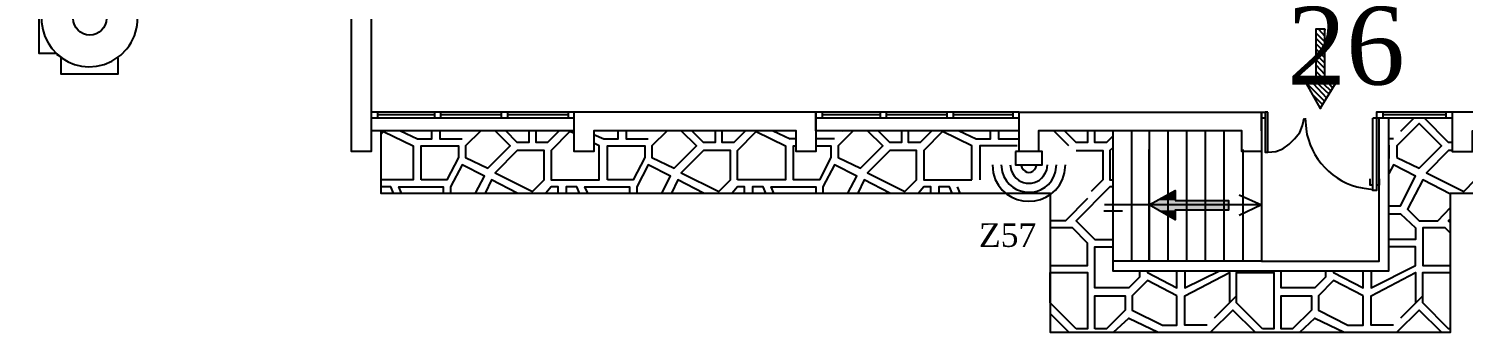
# Model space of a CAD drawing. Header units: millimetres. Extents: x 2592 to 5194, y 1172 to 2359.
# Drawn here: x 2596.267 to 2597.608, y 1183.05 to 1183.334 of the extents above; entities that cross this region are included whole.
import ezdxf

# ---------------------------------------------------------------- set-up
doc = ezdxf.new("R2010")
doc.units = ezdxf.units.MM
for name, color, linetype in [('PDF _Geometria', 7, 'Continuous'), ('PDF _Riempimenti solidi', 3, 'Continuous'), ('PDF _Testo', 7, 'Continuous')]:
    doc.layers.add(name, color=color, linetype=linetype)
doc.styles.add('PDF Times New Roman', font='times.ttf')

msp = doc.modelspace()

# ---------------------------------------------------------------- linework, layer by layer
at = {"layer": 'PDF _Geometria', "lineweight": 25}
msp.add_lwpolyline([(2596.5869, 1183.4532), (2596.6569, 1183.4532), (2596.6569, 1183.4649), (2596.6619, 1183.4649), (2596.6619, 1183.4532), (2596.7028, 1183.4532), (2596.7028, 1183.4415), (2596.5869, 1183.4415), (2596.5869, 1183.219), (2596.5686, 1183.219), (2596.5686, 1183.654), (2596.5869, 1183.654), (2596.5869, 1183.5507), (2596.6569, 1183.5507), (2596.6569, 1183.5782), (2596.6619, 1183.5782), (2596.6619, 1183.5115), (2596.6569, 1183.5115), (2596.6569, 1183.5449), (2596.5869, 1183.5449)], close=True, dxfattribs=at)
msp.add_lwpolyline([(2596.3444, 1183.3032), (2596.3528, 1183.309), (2596.3586, 1183.3149, 0.70901), (2596.3136, 1183.3874), (2596.3044, 1183.384), (2596.2969, 1183.379), (2596.2944, 1183.3774), (2596.2928, 1183.3765), (2596.2869, 1183.369), (2596.2819, 1183.3615)], format="xyb", dxfattribs=at)
for points in [[(2596.2936, 1183.3765), (2596.2761, 1183.3765), (2596.2761, 1183.3107), (2596.2928, 1183.3107)], [(2596.2928, 1183.3099), (2596.2944, 1183.309), (2596.2969, 1183.3074), (2596.2969, 1183.2915), (2596.3503, 1183.2915), (2596.3503, 1183.3065)], [(2597.1928, 1183.2382), (2597.0028, 1183.2382), (2597.0028, 1183.2557), (2597.0028, 1183.219), (2596.9844, 1183.219), (2596.9844, 1183.2382), (2596.7953, 1183.2382), (2596.7953, 1183.219), (2596.7769, 1183.219), (2596.7769, 1183.2557), (2596.5869, 1183.2557)], [(2596.7769, 1183.2499), (2596.5869, 1183.2499)], [(2596.5928, 1183.2557), (2596.5928, 1183.2499)], [(2596.6461, 1183.2532), (2596.5928, 1183.2532)], [(2596.6461, 1183.2557), (2596.6461, 1183.2499)], [(2596.6519, 1183.2557), (2596.6519, 1183.2499)], [(2596.7086, 1183.2532), (2596.6519, 1183.2532)], [(2596.7086, 1183.2557), (2596.7086, 1183.2499)], [(2596.7144, 1183.2557), (2596.7144, 1183.2499)], [(2596.7711, 1183.2532), (2596.7144, 1183.2532)], [(2596.7711, 1183.2557), (2596.7711, 1183.2499)], [(2597.4194, 1183.2382), (2597.4194, 1183.2557), (2597.4194, 1183.219), (2597.4011, 1183.219), (2597.4011, 1183.2382), (2597.2111, 1183.2382), (2597.2111, 1183.219), (2597.1928, 1183.219), (2597.1928, 1183.2557), (2597.0028, 1183.2557), (2596.7769, 1183.2557)], [(2597.1928, 1183.2499), (2597.0028, 1183.2499)], [(2597.0086, 1183.2557), (2597.0086, 1183.2499)], [(2597.0628, 1183.2532), (2597.0086, 1183.2532)], [(2597.0628, 1183.2557), (2597.0628, 1183.2499)], [(2597.0686, 1183.2557), (2597.0686, 1183.2499)], [(2597.1253, 1183.2532), (2597.0686, 1183.2532)], [(2597.1253, 1183.2557), (2597.1253, 1183.2499)], [(2597.1311, 1183.2557), (2597.1311, 1183.2499)], [(2597.1869, 1183.2532), (2597.1311, 1183.2532)], [(2597.1869, 1183.2557), (2597.1869, 1183.2499)], [(2597.1928, 1183.2557), (2597.4194, 1183.2557), (2597.4228, 1183.2557), (2597.4228, 1183.2499), (2597.4194, 1183.2499)], [(2597.4194, 1183.1165), (2597.2803, 1183.1165), (2597.2803, 1183.1074), (2597.5386, 1183.1074), (2597.5386, 1183.2499)], [(2597.4194, 1183.2207), (2597.4194, 1183.1165), (2597.5294, 1183.1165), (2597.5294, 1183.2499)], [(2597.4253, 1183.2557), (2597.4228, 1183.2557)], [(2597.5978, 1183.2557), (2597.5269, 1183.2557), (2597.5269, 1183.2499), (2597.5236, 1183.2499)], [(2597.5978, 1183.2499), (2597.5269, 1183.2499)], [(2597.5328, 1183.2557), (2597.5328, 1183.2499)], [(2597.5919, 1183.2532), (2597.5328, 1183.2532)], [(2597.5919, 1183.2557), (2597.5919, 1183.2499)], [(2598.0119, 1183.2557), (2597.8244, 1183.2557), (2597.5978, 1183.2557), (2597.5978, 1183.219), (2597.6169, 1183.219), (2597.6169, 1183.2382), (2597.8061, 1183.2382), (2597.8061, 1183.219), (2597.8244, 1183.219), (2597.8244, 1183.2557), (2597.8244, 1183.2382), (2598.0119, 1183.2382)], [(2596.7769, 1183.2382), (2596.5869, 1183.2382)], [(2596.8536, 1183.2382), (2596.8528, 1183.2382)], [(2597.0278, 1183.2382), (2597.0269, 1183.2374)], [(2597.2119, 1183.2382), (2597.2111, 1183.2374)], [(2597.2803, 1183.2382), (2597.2803, 1183.1165)], [(2597.2978, 1183.2382), (2597.2978, 1183.1165)], [(2597.3144, 1183.2382), (2597.3144, 1183.1165), (2597.3144, 1183.2207)], [(2597.3319, 1183.2382), (2597.3319, 1183.1165)], [(2597.3494, 1183.2382), (2597.3494, 1183.1165)], [(2597.3669, 1183.2382), (2597.3669, 1183.1165)], [(2597.3844, 1183.2382), (2597.3844, 1183.1165)], [(2597.4019, 1183.2207), (2597.4019, 1183.1165)], [(2597.4194, 1183.169), (2597.2728, 1183.169)], [(2597.3986, 1183.1782), (2597.4194, 1183.169), (2597.3986, 1183.159)], [(2597.2894, 1183.1632), (2597.2719, 1183.1632)]]:
    msp.add_lwpolyline(points, dxfattribs=at)
at = {"layer": 'PDF _Geometria', "color": 3, "lineweight": 25}
for points in [[(2597.4786, 1183.3332), (2597.4703, 1183.3332), (2597.4703, 1183.2824), (2597.4611, 1183.2824), (2597.4744, 1183.259), (2597.4886, 1183.2824), (2597.4786, 1183.2824), (2597.4786, 1183.3332), (2597.4786, 1183.3324)], [(2597.4703, 1183.3299), (2597.4786, 1183.3215)], [(2597.4728, 1183.3332), (2597.4786, 1183.3265)], [(2597.4703, 1183.3249), (2597.4786, 1183.3165)], [(2597.4703, 1183.3199), (2597.4786, 1183.3115)], [(2597.4703, 1183.3149), (2597.4786, 1183.3065)], [(2597.4703, 1183.3099), (2597.4786, 1183.3015)], [(2597.4703, 1183.3049), (2597.4786, 1183.2965)], [(2597.4703, 1183.2999), (2597.4786, 1183.2907)], [(2597.4703, 1183.294), (2597.4786, 1183.2857)], [(2597.4703, 1183.289), (2597.4844, 1183.2757)], [(2597.4619, 1183.2824), (2597.4786, 1183.2657)], [(2597.4678, 1183.2824), (2597.4803, 1183.269)], [(2597.4703, 1183.284), (2597.4828, 1183.2724)], [(2597.4828, 1183.2824), (2597.4861, 1183.2782)], [(2597.4878, 1183.2824), (2597.4878, 1183.2815)], [(2597.4669, 1183.2724), (2597.4769, 1183.2624)], [(2597.4736, 1183.2607), (2597.4753, 1183.259)]]:
    msp.add_lwpolyline(points, dxfattribs=at)
at = {"layer": 'PDF _Geometria', "color": 4, "lineweight": 25}
for points in [[(2597.4228, 1183.2557), (2597.4228, 1183.2182), (2597.4253, 1183.2182), (2597.4328, 1183.219), (2597.4394, 1183.2215), (2597.4453, 1183.2257), (2597.4503, 1183.2307), (2597.4553, 1183.2365), (2597.4578, 1183.2432), (2597.4594, 1183.2499)], [(2597.4253, 1183.2182), (2597.4253, 1183.2557)], [(2597.4603, 1183.2499), (2597.4611, 1183.2399)], [(2597.5269, 1183.2499), (2597.5269, 1183.1824), (2597.5236, 1183.1824), (2597.5236, 1183.2499)], [(2597.5136, 1183.1849), (2597.5236, 1183.1832)], [(2597.5236, 1183.1874), (2597.5211, 1183.1874), (2597.5211, 1183.1932)], [(2597.5294, 1183.1932), (2597.5294, 1183.1874), (2597.5269, 1183.1874)]]:
    msp.add_lwpolyline(points, dxfattribs=at)
at = {"layer": 'PDF _Geometria', "color": 8, "lineweight": 25, "true_color": 0x808080}
for points in [[(2597.5619, 1183.2499), (2597.5494, 1183.2374)], [(2597.5978, 1183.2274), (2597.5944, 1183.2274), (2597.5719, 1183.2499)], [(2596.5961, 1183.2382), (2596.5961, 1183.1799), (2597.2219, 1183.1799), (2597.2219, 1183.0499), (2597.5961, 1183.0499), (2597.5961, 1183.1799), (2597.8444, 1183.1799), (2597.8444, 1183.2382)], [(2596.5961, 1183.2349), (2596.5986, 1183.2374), (2596.6261, 1183.224), (2596.6261, 1183.1924), (2596.5961, 1183.1924)], [(2596.6144, 1183.2382), (2596.6303, 1183.2307), (2596.6436, 1183.2307), (2596.6436, 1183.2382)], [(2596.6511, 1183.2382), (2596.6511, 1183.2307), (2596.6719, 1183.2307)], [(2596.6894, 1183.2382), (2596.6753, 1183.224), (2596.6753, 1183.2132), (2596.6961, 1183.2032), (2596.7169, 1183.224), (2596.7028, 1183.2382)], [(2596.6794, 1183.2382), (2596.6786, 1183.2382)], [(2596.7344, 1183.2382), (2596.7344, 1183.2274), (2596.7236, 1183.2274), (2596.7128, 1183.2382)], [(2596.7628, 1183.2382), (2596.7519, 1183.2274), (2596.7411, 1183.2274), (2596.7411, 1183.2382)], [(2596.7769, 1183.2357), (2596.7728, 1183.2374), (2596.7553, 1183.2199), (2596.7553, 1183.1924), (2596.8003, 1183.1924), (2596.8003, 1183.224), (2596.7953, 1183.2265)], [(2596.7953, 1183.2349), (2596.8044, 1183.2307), (2596.8178, 1183.2307), (2596.8178, 1183.2382)], [(2596.8253, 1183.2382), (2596.8253, 1183.2307), (2596.8461, 1183.2307)], [(2596.8636, 1183.2382), (2596.8494, 1183.224), (2596.8494, 1183.2132), (2596.8703, 1183.2032), (2596.8911, 1183.224), (2596.8769, 1183.2382)], [(2596.9086, 1183.2382), (2596.9086, 1183.2274), (2596.8978, 1183.2274), (2596.8869, 1183.2382)], [(2596.9369, 1183.2382), (2596.9261, 1183.2274), (2596.9153, 1183.2274), (2596.9153, 1183.2382)], [(2596.9628, 1183.2382), (2596.9786, 1183.2307)], [(2597.0378, 1183.2382), (2597.0236, 1183.224), (2597.0236, 1183.2132), (2597.0444, 1183.2032), (2597.0653, 1183.224), (2597.0511, 1183.2382)], [(2597.0828, 1183.2382), (2597.0828, 1183.2274), (2597.0719, 1183.2274), (2597.0611, 1183.2382)], [(2597.1111, 1183.2382), (2597.1003, 1183.2274), (2597.0894, 1183.2274), (2597.0894, 1183.2382)], [(2597.1369, 1183.2382), (2597.1528, 1183.2307), (2597.1661, 1183.2307), (2597.1661, 1183.2382)], [(2597.1736, 1183.2382), (2597.1736, 1183.2307), (2597.1928, 1183.2307)], [(2597.2394, 1183.224), (2597.2253, 1183.2382)], [(2597.2569, 1183.2382), (2597.2569, 1183.2274), (2597.2461, 1183.2274), (2597.2353, 1183.2382)], [(2597.2803, 1183.2332), (2597.2744, 1183.2274), (2597.2636, 1183.2274), (2597.2636, 1183.2382)], [(2597.0028, 1183.224), (2597.0169, 1183.224), (2597.0169, 1183.2132), (2597.0061, 1183.1924), (2596.9819, 1183.1924), (2596.9819, 1183.224), (2596.9844, 1183.224)], [(2597.0203, 1183.2307), (2597.0028, 1183.2307)], [(2597.1911, 1183.224), (2597.1561, 1183.224), (2597.1561, 1183.1924)], [(2597.2803, 1183.2224), (2597.2778, 1183.2199), (2597.2778, 1183.1924), (2597.2803, 1183.1924)], [(2597.5428, 1183.2307), (2597.5386, 1183.2307)], [(2597.5386, 1183.224), (2597.5386, 1183.2132)], [(2597.2461, 1183.2199), (2597.2711, 1183.2199), (2597.2711, 1183.1924), (2597.2603, 1183.1815)], [(2597.5978, 1183.2199), (2597.5944, 1183.2199), (2597.5736, 1183.199), (2597.6086, 1183.1815), (2597.6194, 1183.1924), (2597.6194, 1183.2199), (2597.6169, 1183.2199)], [(2596.6844, 1183.1799), (2596.6928, 1183.1957), (2596.6719, 1183.2065), (2596.6611, 1183.1857), (2596.6611, 1183.1799)], [(2596.8586, 1183.1799), (2596.8669, 1183.1957), (2596.8461, 1183.2065), (2596.8353, 1183.1857), (2596.8353, 1183.1799)], [(2597.0328, 1183.1799), (2597.0411, 1183.1957), (2597.0203, 1183.2065), (2597.0094, 1183.1857), (2597.0094, 1183.1799)], [(2597.5386, 1183.1682), (2597.5494, 1183.1682), (2597.5636, 1183.1957), (2597.5428, 1183.2065), (2597.5386, 1183.1982)], [(2596.6078, 1183.1799), (2596.6053, 1183.1857), (2596.5961, 1183.1857)], [(2596.6153, 1183.1799), (2596.6128, 1183.1857), (2596.6544, 1183.1857), (2596.6544, 1183.1799)], [(2596.7236, 1183.1799), (2596.6994, 1183.1924), (2596.6936, 1183.1799)], [(2596.7619, 1183.1799), (2596.7619, 1183.1857), (2596.7553, 1183.1857), (2596.7503, 1183.1799)], [(2596.7819, 1183.1799), (2596.7794, 1183.1857), (2596.7694, 1183.1857), (2596.7694, 1183.1799)], [(2596.7894, 1183.1799), (2596.7869, 1183.1857), (2596.8286, 1183.1857), (2596.8286, 1183.1799)], [(2596.8978, 1183.1799), (2596.8736, 1183.1924), (2596.8678, 1183.1799)], [(2596.9361, 1183.1799), (2596.9361, 1183.1857), (2596.9294, 1183.1857), (2596.9244, 1183.1799)], [(2596.9561, 1183.1799), (2596.9536, 1183.1857), (2596.9436, 1183.1857), (2596.9436, 1183.1799)], [(2596.9636, 1183.1799), (2596.9611, 1183.1857), (2597.0028, 1183.1857), (2597.0028, 1183.1799)], [(2597.0719, 1183.1799), (2597.0478, 1183.1924), (2597.0419, 1183.1799)], [(2597.1103, 1183.1799), (2597.1103, 1183.1857), (2597.1036, 1183.1857), (2597.0986, 1183.1799)], [(2597.1303, 1183.1799), (2597.1278, 1183.1857), (2597.1178, 1183.1857), (2597.1178, 1183.1799)], [(2597.1378, 1183.1799), (2597.1353, 1183.1857)], [(2597.2803, 1183.1857), (2597.2778, 1183.1857), (2597.2461, 1183.154), (2597.2636, 1183.1365), (2597.2803, 1183.1365)], [(2597.5961, 1183.179), (2597.5703, 1183.1924), (2597.5561, 1183.1649), (2597.5669, 1183.154), (2597.5844, 1183.154), (2597.5961, 1183.1665)], [(2597.2569, 1183.1749), (2597.2361, 1183.154), (2597.2219, 1183.154)], [(2597.5386, 1183.1607), (2597.5494, 1183.1607), (2597.5636, 1183.1474), (2597.5636, 1183.1365), (2597.5386, 1183.1365)], [(2597.5961, 1183.1524), (2597.5944, 1183.154), (2597.5961, 1183.1557)], [(2597.5961, 1183.1424), (2597.5911, 1183.1474), (2597.5703, 1183.1474), (2597.5703, 1183.1124), (2597.5961, 1183.1124)], [(2597.3053, 1183.1074), (2597.3053, 1183.1015), (2597.2953, 1183.0915), (2597.2636, 1183.0915), (2597.2636, 1183.1299), (2597.2803, 1183.1299)], [(2597.5219, 1183.1074), (2597.5219, 1183.0915), (2597.5636, 1183.1124), (2597.5636, 1183.1299), (2597.5386, 1183.1299)], [(2597.3128, 1183.1074), (2597.3128, 1183.1057), (2597.3403, 1183.0915), (2597.3403, 1183.1074)], [(2597.3478, 1183.1074), (2597.3478, 1183.0915), (2597.3803, 1183.1074)], [(2597.3686, 1183.0565), (2597.3478, 1183.0565), (2597.3478, 1183.084), (2597.3894, 1183.1057), (2597.3894, 1183.0774)], [(2597.4794, 1183.1074), (2597.4794, 1183.1015), (2597.4694, 1183.0915), (2597.4378, 1183.0915), (2597.4378, 1183.1074)], [(2597.4869, 1183.1074), (2597.4869, 1183.1057), (2597.5144, 1183.0915), (2597.5144, 1183.1074)], [(2597.5428, 1183.0565), (2597.5219, 1183.0565), (2597.5219, 1183.084), (2597.5636, 1183.1057), (2597.5636, 1183.0774)], [(2597.5961, 1183.0532), (2597.5944, 1183.0532), (2597.5703, 1183.0774), (2597.5703, 1183.1057), (2597.5961, 1183.1057)], [(2597.2219, 1183.084), (2597.2228, 1183.084)], [(2597.3961, 1183.084), (2597.3753, 1183.0632)], [(2597.5703, 1183.084), (2597.5494, 1183.0632)], [(2597.2394, 1183.0499), (2597.2219, 1183.0674)], [(2597.2811, 1183.0499), (2597.2953, 1183.0632), (2597.3228, 1183.0499)], [(2597.4136, 1183.0499), (2597.3928, 1183.0707), (2597.3719, 1183.0499)], [(2597.4553, 1183.0499), (2597.4694, 1183.0632), (2597.4969, 1183.0499)], [(2597.5878, 1183.0499), (2597.5669, 1183.0707), (2597.5461, 1183.0499)]]:
    msp.add_lwpolyline(points, dxfattribs=at)
for points in [[(2596.9294, 1183.1924), (2596.9294, 1183.2199), (2596.9469, 1183.2374), (2596.9744, 1183.224), (2596.9744, 1183.1924)], [(2597.1486, 1183.1924), (2597.1486, 1183.224), (2597.1211, 1183.2374), (2597.1036, 1183.2199), (2597.1036, 1183.1924)], [(2597.5461, 1183.2132), (2597.5669, 1183.2032), (2597.5878, 1183.224), (2597.5669, 1183.2449), (2597.5461, 1183.224)], [(2596.6336, 1183.1924), (2596.6336, 1183.224), (2596.6686, 1183.224), (2596.6686, 1183.2132), (2596.6578, 1183.1924)], [(2596.8078, 1183.1924), (2596.8078, 1183.224), (2596.8428, 1183.224), (2596.8428, 1183.2132), (2596.8319, 1183.1924)], [(2596.7236, 1183.2199), (2596.7028, 1183.199), (2596.7378, 1183.1815), (2596.7486, 1183.1924), (2596.7486, 1183.2199)], [(2596.8978, 1183.2199), (2596.8769, 1183.199), (2596.9119, 1183.1815), (2596.9228, 1183.1924), (2596.9228, 1183.2199)], [(2597.0719, 1183.2199), (2597.0511, 1183.199), (2597.0861, 1183.1815), (2597.0969, 1183.1924), (2597.0969, 1183.2199)], [(2597.2219, 1183.1124), (2597.2569, 1183.1124), (2597.2569, 1183.1332), (2597.2428, 1183.1474), (2597.2219, 1183.1474)], [(2597.2461, 1183.0532), (2597.2219, 1183.0774), (2597.2219, 1183.1057), (2597.2569, 1183.1057), (2597.2569, 1183.0532)], [(2597.4203, 1183.0532), (2597.3961, 1183.0774), (2597.3961, 1183.1057), (2597.4311, 1183.1057), (2597.4311, 1183.0532)], [(2597.3403, 1183.084), (2597.3128, 1183.0982), (2597.2986, 1183.084), (2597.2986, 1183.0707), (2597.3269, 1183.0565), (2597.3403, 1183.0565)], [(2597.5144, 1183.084), (2597.4869, 1183.0982), (2597.4728, 1183.084), (2597.4728, 1183.0707), (2597.5003, 1183.0565), (2597.5144, 1183.0565)], [(2597.2636, 1183.0532), (2597.2636, 1183.084), (2597.2919, 1183.084), (2597.2919, 1183.0707), (2597.2744, 1183.0532)], [(2597.4661, 1183.0707), (2597.4486, 1183.0532), (2597.4378, 1183.0532), (2597.4378, 1183.084), (2597.4661, 1183.084)]]:
    msp.add_lwpolyline(points, close=True, dxfattribs=at)
at = {"layer": 'PDF _Geometria', "color": 253, "lineweight": 25, "true_color": 0x999999}
for points in [[(2596.9844, 1183.2307), (2596.9786, 1183.2307)], [(2597.5386, 1183.224), (2597.5394, 1183.224)], [(2597.5386, 1183.2132), (2597.5386, 1183.2124)]]:
    msp.add_lwpolyline(points, dxfattribs=at)
at = {"layer": 'PDF _Geometria', "color": 6, "lineweight": 25}
msp.add_lwpolyline([(2597.1894, 1183.219), (2597.1894, 1183.2065), (2597.2144, 1183.2065), (2597.2144, 1183.219)], close=True, dxfattribs=at)
for points in [[(2597.1678, 1183.2065), (2597.1686, 1183.199)], [(2597.1761, 1183.2065), (2597.1769, 1183.1999)], [(2597.1844, 1183.2065), (2597.1853, 1183.2015)], [(2597.1944, 1183.2065), (2597.1953, 1183.204)], [(2597.2086, 1183.204), (2597.2094, 1183.2065)], [(2597.2186, 1183.2015), (2597.2194, 1183.2065)], [(2597.2269, 1183.1999), (2597.2278, 1183.2065)], [(2597.2353, 1183.199), (2597.2361, 1183.2065)]]:
    msp.add_lwpolyline(points, dxfattribs=at)
at = {"layer": 'PDF _Geometria', "color": 3, "lineweight": 25}
msp.add_lwpolyline([(2597.3386, 1183.1732), (2597.3886, 1183.1732), (2597.3886, 1183.164), (2597.3386, 1183.164), (2597.3386, 1183.1549), (2597.3144, 1183.169), (2597.3386, 1183.1824)], close=True, dxfattribs=at)
at = {"layer": 'PDF _Geometria', "color": 3, "lineweight": 0}
msp.add_lwpolyline([(2597.3386, 1183.1824), (2597.3144, 1183.169), (2597.3386, 1183.1549), (2597.3386, 1183.164), (2597.3886, 1183.164), (2597.3886, 1183.1732), (2597.3386, 1183.1732)], close=True, dxfattribs=at)
at = {"layer": 'PDF _Geometria', "lineweight": 25}
msp.add_circle((2596.3239, 1183.3432), 0.0155, dxfattribs=at)
msp.add_open_spline([(2596.2819, 1183.3615), (2596.2667, 1183.3217), (2596.3057, 1183.2839), (2596.3444, 1183.3032)], degree=3, dxfattribs=at)
at = {"layer": 'PDF _Geometria', "color": 4, "lineweight": 25}
msp.add_open_spline([(2597.4611, 1183.2399), (2597.4647, 1183.2129), (2597.4866, 1183.1894), (2597.5136, 1183.1849)], degree=3, dxfattribs=at)
at = {"layer": 'PDF _Geometria', "color": 6, "lineweight": 25}
for points in [[(2597.1686, 1183.199), (2597.1766, 1183.1635), (2597.2272, 1183.1635), (2597.2353, 1183.199)], [(2597.1769, 1183.1999), (2597.1844, 1183.1746), (2597.2196, 1183.174), (2597.2269, 1183.1999)], [(2597.1853, 1183.2015), (2597.191, 1183.185), (2597.2128, 1183.185), (2597.2186, 1183.2015)], [(2597.1953, 1183.204), (2597.1987, 1183.1976), (2597.2052, 1183.1976), (2597.2086, 1183.204)]]:
    msp.add_open_spline(points, degree=3, dxfattribs=at)
at = {"layer": 'PDF _Riempimenti solidi', "lineweight": 0, "transparency": 33554559}
for points in [[(2597.3386, 1183.1824), (2597.3386, 1183.1732), (2597.3219, 1183.1732)], [(2597.3219, 1183.1732), (2597.3886, 1183.169), (2597.3144, 1183.169)], [(2597.3144, 1183.169), (2597.3886, 1183.164), (2597.3219, 1183.164)], [(2597.3144, 1183.169), (2597.3886, 1183.169), (2597.3886, 1183.164)], [(2597.3219, 1183.1732), (2597.3886, 1183.1732), (2597.3886, 1183.169)], [(2597.3219, 1183.164), (2597.3386, 1183.164), (2597.3386, 1183.1549)]]:
    msp.add_solid(points, dxfattribs=at)

# ---------------------------------------------------------------- texts
at = {"layer": 'PDF _Testo', "insert": (2597.4436, 1183.2803), "char_height": 0.0728, "attachment_point": 7, "style": 'PDF Times New Roman'}
msp.add_mtext('26', dxfattribs=at)
at = {"layer": 'PDF _Testo', "color": 6, "insert": (2597.1553, 1183.1294), "char_height": 0.02201, "attachment_point": 7, "style": 'PDF Times New Roman'}
msp.add_mtext('Z57', dxfattribs=at)

doc.saveas('drawing.dxf')
